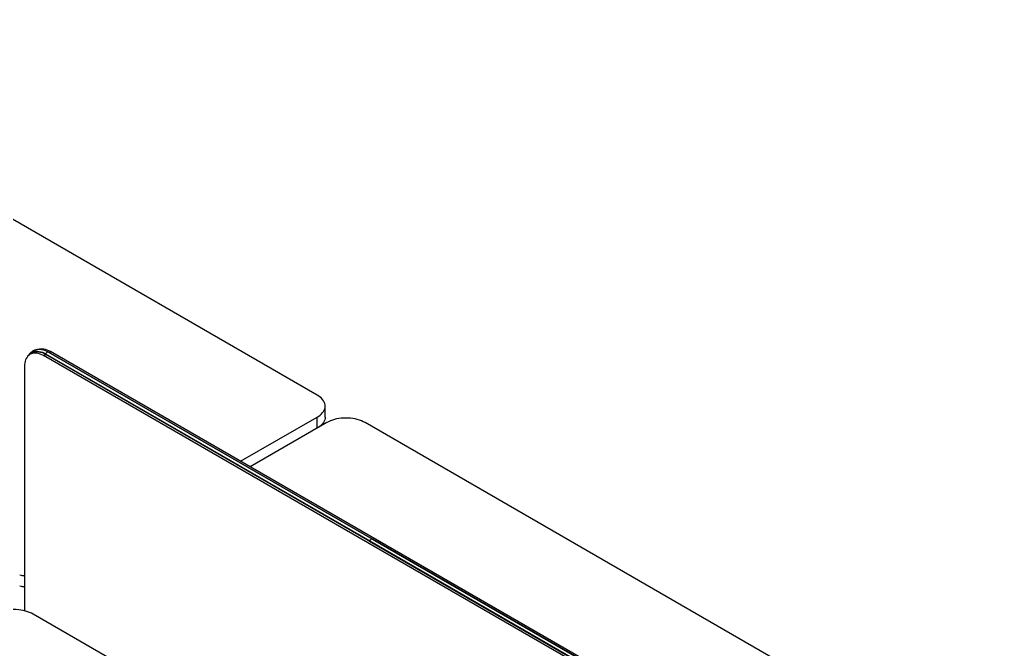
# Model space of a CAD drawing. Header units: millimetres. Extents: x -429 to 16771, y -1239 to 5751.
# Drawn here: x 13625 to 15466, y 794 to 1958 of the extents above; entities that cross this region are included whole.
import ezdxf

# ---------------------------------------------------------------- set-up
doc = ezdxf.new("R2010")
doc.units = ezdxf.units.MM
doc.header["$LTSCALE"] = 100

msp = doc.modelspace()

# ---------------------------------------------------------------- linework, layer by layer
at = {"color": 7, "linetype": 'Continuous', "lineweight": -3}
for p, q in [((14175.05, 1263.7), (12972.97, 1957.64)), ((13679.16, 1342.44), (13681.84, 1343.99)), ((14880.39, 652.08), (13681.84, 1343.99)), ((13649.07, 1341.97), (13644.12, 1339.11)), ((13669.11, 1336.64), (13673.09, 1338.93)), ((14867.66, 644.73), (13669.11, 1336.64)), ((13672.65, 1339.5), (14271.92, 993.54)), ((13672.65, 1339.5), (13672.65, 1339.25)), ((13672.65, 1339.25), (14271.92, 993.3)), ((13672.69, 1339.16), (14271.96, 993.21)), ((13672.82, 1339.94), (14272.09, 993.99)), ((13678.14, 1343.01), (14277.41, 997.06)), ((14277.48, 997.04), (13678.2, 1342.99)), ((13633.76, 1316.22), (13633.76, 864.53)), ((14189.69, 1222.87), (14189.69, 1243.29)), ((14033.34, 1141.07), (14175.05, 1222.88)), ((14175.05, 1202.47), (14175.05, 1222.88)), ((14192.73, 1212.67), (14051.02, 1130.86)), ((15465.52, 518.72), (14263.44, 1212.67)), ((14272.09, 993.99), (14871.36, 648.03)), ((14277.41, 997.06), (14876.69, 651.11)), ((14876.75, 651.08), (14277.48, 997.04)), ((14271.92, 993.54), (14871.2, 647.59)), ((14271.92, 993.54), (14271.92, 993.3)), ((14271.92, 993.3), (14871.2, 647.34)), ((14271.96, 993.21), (14871.24, 647.25)), ((14851.75, 164.4), (13649.67, 858.35))]:
    msp.add_line(p, q, dxfattribs=at)
at = {"color": 7, "linetype": 'Continuous', "lineweight": -3, "flags": 128}
for points in [[(13642.38, 1337.96), (13643.11, 1338.79), (13645.02, 1340.57), (13647.15, 1342.02), (13649.47, 1343.13), (13651.97, 1343.91), (13654.62, 1344.33), (13657.41, 1344.39), (13660.32, 1344.1), (13663.32, 1343.46), (13666.39, 1342.48), (13669.51, 1341.15), (13672.65, 1339.5)], [(13643.4, 1338.68), (13645.19, 1340.32), (13647.3, 1341.76), (13649.61, 1342.87), (13652.09, 1343.63), (13654.72, 1344.05), (13657.5, 1344.12), (13660.39, 1343.83), (13663.37, 1343.2), (13666.42, 1342.22), (13669.53, 1340.9), (13672.65, 1339.25)], [(13649.07, 1341.97), (13651.34, 1343.06), (13653.78, 1343.82)], [(13649.09, 1343.47), (13650.48, 1343.98), (13652.93, 1344.58), (13655.51, 1344.87), (13658.21, 1344.83), (13661.01, 1344.48), (13663.89, 1343.81), (13666.83, 1342.82), (13669.81, 1341.53), (13672.82, 1339.94)], [(13681.84, 1343.99), (13678.76, 1345.61), (13675.7, 1346.91), (13672.69, 1347.88), (13669.75, 1348.5), (13666.9, 1348.79), (13664.16, 1348.72), (13661.56, 1348.31), (13660.66, 1348.07)], [(13669.11, 1336.64), (13666.03, 1338.26), (13662.98, 1339.56), (13659.96, 1340.53), (13657.02, 1341.16), (13654.17, 1341.44), (13651.44, 1341.37), (13648.84, 1340.96), (13646.39, 1340.21), (13644.11, 1339.11), (13642.03, 1337.69), (13640.15, 1335.95), (13638.5, 1333.9), (13637.07, 1331.56), (13635.89, 1328.95), (13634.96, 1326.09), (13634.3, 1323), (13633.89, 1319.7), (13633.76, 1316.22)], [(13645.79, 1340.08), (13647.39, 1341.53), (13647.63, 1341.72)], [(13647.09, 1340.83), (13647.78, 1341.41), (13649.59, 1342.67)], [(13678.2, 1342.99), (13678.18, 1343), (13678.14, 1343.01)], [(14175.05, 1222.88), (14178, 1224.73), (14180.65, 1226.73), (14183, 1228.85), (14185.01, 1231.09), (14186.68, 1233.41), (14187.99, 1235.82), (14188.93, 1238.27), (14189.5, 1240.77), (14189.69, 1243.29), (14189.5, 1245.8), (14188.93, 1248.3), (14187.99, 1250.76), (14186.68, 1253.16), (14185.01, 1255.49), (14183, 1257.72), (14180.65, 1259.84), (14178, 1261.84), (14175.05, 1263.7)], [(14189.69, 1222.87), (14189.5, 1220.36), (14188.93, 1217.86), (14187.99, 1215.4), (14186.68, 1213), (14185.01, 1210.67), (14183, 1208.44), (14180.65, 1206.32), (14178, 1204.32), (14175.5, 1202.72)], [(14263.44, 1212.67), (14260.22, 1214.37), (14256.76, 1215.91), (14253.08, 1217.26), (14249.21, 1218.42), (14245.18, 1219.38), (14241.02, 1220.14), (14236.76, 1220.69), (14232.44, 1221.02), (14228.08, 1221.13), (14223.72, 1221.02), (14219.4, 1220.69), (14215.14, 1220.14), (14210.98, 1219.38), (14206.95, 1218.42), (14203.08, 1217.26), (14199.4, 1215.91), (14195.94, 1214.37), (14192.73, 1212.67)], [(14277.48, 997.04), (14277.45, 997.05), (14277.41, 997.06)], [(13649.67, 858.35), (13646.45, 860.05), (13642.99, 861.58), (13639.31, 862.94), (13635.44, 864.1), (13631.41, 865.06), (13627.25, 865.82), (13623, 866.37), (13618.67, 866.69), (13614.31, 866.8), (13609.96, 866.69), (13605.63, 866.37), (13601.37, 865.82), (13597.21, 865.06), (13593.18, 864.1), (13589.31, 862.94), (13585.63, 861.58), (13582.17, 860.05), (13578.96, 858.35)]]:
    msp.add_lwpolyline(points, dxfattribs=at)
at = {"color": 7, "linetype": 'Continuous', "lineweight": -3}
for centre, radius, start, end in [((13656.05, 1327.02), 17.86, 112.92482, 145.84037), ((13656.75, 1325.6), 18.47, 83.85377, 132.59793), ((13658.98, 1310.88), 37.41, 59.19192, 77.9383), ((13673.41, 1339.46), 0.763, 141.30471, 177.43), ((13672.75, 1339.24), 0.1, 174.19564, 234.49218), ((13678.33, 1336.54), 6.48, 91.67597, 148.31865), ((14272.69, 993.51), 0.763, 141.30471, 177.43), ((14277.6, 990.58), 6.48, 91.67597, 148.31865), ((14272.02, 993.29), 0.1, 174.19564, 234.49218), ((13643.8, 1007.36), 78.62, 256.36927, 262.66136), ((13643.8, 986.94), 78.62, 256.36927, 262.66136)]:
    msp.add_arc(centre, radius, start, end, dxfattribs=at)
msp.add_open_spline([(13666.86, 1347.42), (13666.22, 1347.55), (13664.56, 1347.88), (13661.93, 1348.07), (13658.99, 1348), (13656.17, 1347.61), (13653.49, 1346.91), (13650.96, 1345.91), (13648.61, 1344.64), (13646.43, 1343.1), (13644.44, 1341.32), (13642.67, 1339.29), (13641.42, 1337.6), (13640.84, 1336.53), (13640.7, 1336.28)], degree=3, knots=[0, 0, 0, 0, 0.0610441, 0.1581022, 0.2534231, 0.3468173, 0.4383467, 0.5283091, 0.6171754, 0.7055162, 0.7937867, 0.8825386, 0.9723072, 1, 1, 1, 1], dxfattribs=at)

doc.saveas('drawing.dxf')
